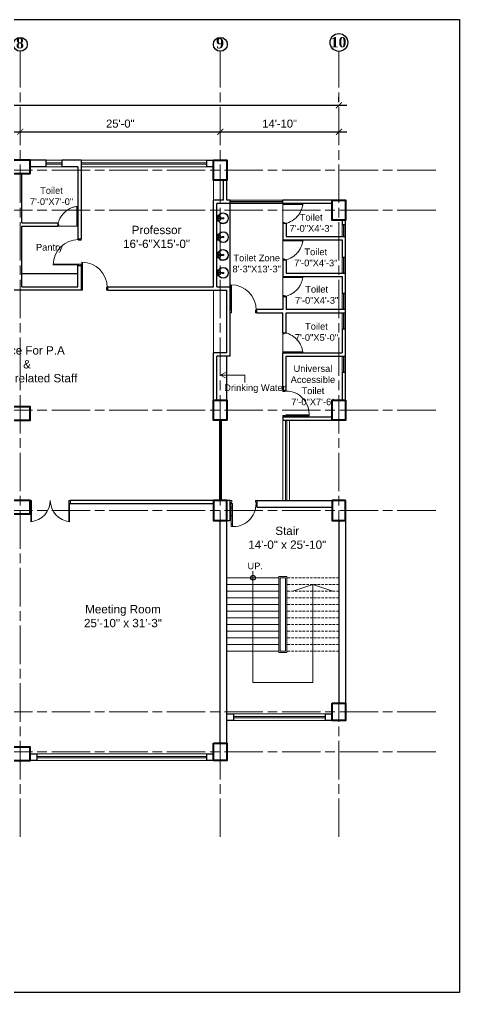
# Model space of a CAD drawing. Header units: inches. Extents: x -12 to 20935469, y -1604 to 24729220.
# Drawn here: x 20933378 to 20934038, y 24716552 to 24718011 of the extents above; entities that cross this region are included whole.
import ezdxf

# ---------------------------------------------------------------- set-up
doc = ezdxf.new("R2010")
doc.units = ezdxf.units.IN
doc.header["$LTSCALE"] = 0.03
doc.header["$MEASUREMENT"] = 0
doc.header["$PDMODE"] = 32
doc.header["$PDSIZE"] = 15
doc.linetypes.add('ACAD_ISO08W100', pattern=[36, 24, -3, 6, -3])
doc.linetypes.add('DASHED2', pattern=[0.375, 0.25, -0.125])
for name, color, linetype, lineweight in [('column', 1, 'Continuous', 40), ('Dim Line', 252, 'Continuous', 13), ('Door', 7, 'Continuous', 18), ('Gas', 21, 'Continuous', 5), ('Glass Line', 252, 'Continuous', 9), ('Grid Line', 252, 'Continuous', 18), ('Hatch', 253, 'Continuous', 15), ('Main Wall', 7, 'Continuous', 30), ('RAIL', 23, 'Continuous', 13), ('STAIR', 46, 'Continuous', 15), ('TOILET FIXTURE', 142, 'Continuous', 5), ('wind.', 150, 'Continuous', 20)]:
    doc.layers.add(name, color=color, linetype=linetype, lineweight=lineweight)
doc.layers.add('FUR', color=251, linetype='Continuous')
doc.layers.add('TEXT', color=7, linetype='Continuous')
doc.styles.add('2', font='swisscl.ttf')
doc.styles.add('RomanS', font='arial.ttf', dxfattribs={"height": 12})
doc.styles.get("Standard").update_dxf_attribs({"font": 'timesbd.ttf'})
doc.dimstyles.new('Aec_Arch_I', dxfattribs={"dimscale": 96, "dimtxt": 12, "dimasz": 0.09375, "dimexe": 0.125, "dimexo": 0.125, "dimgap": 0.0625, "dimtad": 1, "dimdec": 0, "dimzin": 3, "dimdsep": 46, "dimlunit": 4, "dimtxsty": 'RomanS', "dimblk1": 'ARCHTICK', "dimblk2": 'ARCHTICK', "dimsah": 1, "dimcen": 0.09375, "dimdle": 0.125, "dimadec": 0, "dimazin": 0, "dimtfac": 0.75, "dimtdec": 0, "dimtmove": 2, "dimatfit": 3, "dimldrblk": 'ARCHTICK', "dimfxl": 1, "dimfrac": 1, "dimtolj": 1, "dimtzin": 0, "dimarcsym": 0})

# ---------------------------------------------------------------- blocks, each defined once
blk = doc.blocks.new('_ArchTick')
at = {"color": 0, "linetype": 'ByBlock', "lineweight": 35, "const_width": 0.15}
blk.add_lwpolyline([(-0.5, -0.5), (0.5, 0.5)], dxfattribs=at)
blk = doc.blocks.new('*D23')
at = {"layer": 'Defpoints', "color": 0, "transparency": 16777216}
for p in [(20832166.8, 24724578.2), (20832473.8, 24724578.2), (20832473.8, 24724578.2)]:
    blk.add_point(p, dxfattribs=at)
at = {"layer": 'Dim Line', "color": 0, "lineweight": -2, "transparency": 16777216}
for p, q in [((20832154.8, 24724578.2), (20832485.8, 24724578.2)), ((20832166.8, 24724566.2), (20832166.8, 24724566.2)), ((20832473.8, 24724566.2), (20832473.8, 24724566.2))]:
    blk.add_line(p, q, dxfattribs=at)
at = {"layer": 'Dim Line', "color": 0, "lineweight": -2, "transparency": 16777216, "xscale": 9, "yscale": 9, "zscale": 9, "rotation": 180}
blk.add_blockref('_ArchTick', (20832166.8, 24724578.2), dxfattribs=at)
at = {"layer": 'Dim Line', "color": 0, "lineweight": -2, "transparency": 16777216, "xscale": 9, "yscale": 9, "zscale": 9}
blk.add_blockref('_ArchTick', (20832473.8, 24724578.2), dxfattribs=at)
at = {"layer": 'Dim Line', "color": 0, "transparency": 16777216, "insert": (20832320.3, 24724590.3), "char_height": 12, "attachment_point": 5, "style": 'RomanS'}
blk.add_mtext('\\A1;25\'-7"', dxfattribs=at)
blk = doc.blocks.new('*D10')
at = {"layer": 'Defpoints', "color": 0, "transparency": 16777216}
for p in [(20832473.8, 24724578.2), (20832773.8, 24724578.2), (20832773.8, 24724578.2)]:
    blk.add_point(p, dxfattribs=at)
at = {"layer": 'Dim Line', "color": 0, "lineweight": -2, "transparency": 16777216}
blk.add_line((20832461.8, 24724578.2), (20832785.8, 24724578.2), dxfattribs=at)
at = {"layer": 'Dim Line', "color": 0, "lineweight": -2, "transparency": 16777216, "xscale": 9, "yscale": 9, "zscale": 9, "rotation": 180}
blk.add_blockref('_ArchTick', (20832473.8, 24724578.2), dxfattribs=at)
at = {"layer": 'Dim Line', "color": 0, "lineweight": -2, "transparency": 16777216, "xscale": 9, "yscale": 9, "zscale": 9}
blk.add_blockref('_ArchTick', (20832773.8, 24724578.2), dxfattribs=at)
at = {"layer": 'Dim Line', "color": 0, "transparency": 16777216, "insert": (20832623.8, 24724590.3), "char_height": 12, "attachment_point": 5, "style": 'RomanS'}
blk.add_mtext('\\A1;25\'-0"', dxfattribs=at)
blk = doc.blocks.new('*D11')
at = {"layer": 'Defpoints', "color": 0, "transparency": 16777216}
for p in [(20832773.8, 24724578.2), (20832951.8, 24724578.2), (20832951.8, 24724578.2)]:
    blk.add_point(p, dxfattribs=at)
at = {"layer": 'Dim Line', "color": 0, "lineweight": -2, "transparency": 16777216}
for p, q in [((20832761.8, 24724578.2), (20832963.8, 24724578.2)), ((20832951.8, 24724566.2), (20832951.8, 24724566.2))]:
    blk.add_line(p, q, dxfattribs=at)
at = {"layer": 'Dim Line', "color": 0, "lineweight": -2, "transparency": 16777216, "xscale": 9, "yscale": 9, "zscale": 9, "rotation": 180}
blk.add_blockref('_ArchTick', (20832773.8, 24724578.2), dxfattribs=at)
at = {"layer": 'Dim Line', "color": 0, "lineweight": -2, "transparency": 16777216, "xscale": 9, "yscale": 9, "zscale": 9}
blk.add_blockref('_ArchTick', (20832951.8, 24724578.2), dxfattribs=at)
at = {"layer": 'Dim Line', "color": 0, "transparency": 16777216, "insert": (20832862.8, 24724590.3), "char_height": 12, "attachment_point": 5, "style": 'RomanS'}
blk.add_mtext('\\A1;14\'-10"', dxfattribs=at)
blk = doc.blocks.new('*D13')
at = {"layer": 'Defpoints', "color": 0, "transparency": 16777216}
for p in [(20830948.3, 24724610.7), (20832951.8, 24724617.8), (20832951.8, 24724610.7)]:
    blk.add_point(p, dxfattribs=at)
at = {"layer": 'Dim Line', "color": 0, "lineweight": -2, "transparency": 16777216}
for p, q in [((20830948.3, 24724622.7), (20830948.3, 24724629.8)), ((20832951.8, 24724622.7), (20832951.8, 24724629.8)), ((20830936.3, 24724617.8), (20832963.8, 24724617.8))]:
    blk.add_line(p, q, dxfattribs=at)
at = {"layer": 'Dim Line', "color": 0, "lineweight": -2, "transparency": 16777216, "xscale": 9, "yscale": 9, "zscale": 9, "rotation": 180}
blk.add_blockref('_ArchTick', (20830948.3, 24724617.8), dxfattribs=at)
at = {"layer": 'Dim Line', "color": 0, "lineweight": -2, "transparency": 16777216, "xscale": 9, "yscale": 9, "zscale": 9}
blk.add_blockref('_ArchTick', (20832951.8, 24724617.8), dxfattribs=at)
at = {"layer": 'Dim Line', "color": 0, "transparency": 16777216, "insert": (20831950, 24724629.9), "char_height": 12, "attachment_point": 5, "style": 'RomanS'}
blk.add_mtext('\\A1;166\'-11"', dxfattribs=at)
blk = doc.blocks.new('Door_45')
at = {"layer": 'Door'}
for p, q in [((1.5, 5), (1.5, 44)), ((1.5, 40), (2.2, 40)), ((2.2, 40), (2.2, 39.5)), ((2.2, 39.5), (2.7, 39.5)), ((2.7, 39.5), (2.7, 40)), ((2.7, 40), (3.5, 40)), ((3.5, 44), (3.5, 5)), ((1.5, 25.8), (2.2, 25.8)), ((2.2, 25.8), (2.2, 25.3)), ((2.2, 25.3), (2.7, 25.3)), ((2.7, 25.8), (3.5, 25.8)), ((2.7, 25.3), (2.7, 25.8)), ((0, 0), (0, 5)), ((0, 5), (1.5, 5)), ((1.5, 12.6), (2.2, 12.6)), ((3.5, 5), (1.5, 5)), ((1.5, 5), (1.5, 3)), ((1.5, 3), (2.5, 3)), ((2.2, 12.6), (2.2, 13.1)), ((2.2, 13.1), (2.7, 13.1)), ((2.5, 3), (2.5, 0)), ((2.7, 13.1), (2.7, 12.6)), ((2.7, 12.6), (3.5, 12.6)), ((42.5, 3), (42.5, 0)), ((43.5, 3), (42.5, 3)), ((45, 5), (43.5, 5)), ((43.5, 5), (43.5, 3)), ((45, 0), (45, 5)), ((2.5, 0), (0, 0)), ((42.5, 0), (45, 0))]:
    blk.add_line(p, q, dxfattribs=at)
blk.add_arc((4.7, 5.3), 38.8, 359.6233, 94.6685, dxfattribs=at)
blk = doc.blocks.new('sssss-flat-876')
at = {"layer": 'Door', "linetype": 'Continuous', "ltscale": 3}
blk.add_line((3666.5, 84027.2), (3666.5, 84055.7), dxfattribs=at)
at = {"layer": 'Door', "linetype": 'Continuous', "ltscale": 3, "extrusion": (-7.21527e-09, -3.35624e-18, 1), "elevation": 0}
for points in [[(3666.5, 84057.2), (3666.5, 84055.7), (3668.4, 84055.7), (3668.4, 84056.5), (3670.2, 84056.5), (3670.2, 84057.2)], [(3668.4, 84055.7), (3696.2, 84055.7), (3696.2, 84056.5), (3668.4, 84056.5)]]:
    blk.add_lwpolyline(points, close=True, dxfattribs=at)
at = {"layer": 'Door', "linetype": 'Continuous', "ltscale": 3, "flags": 128}
blk.add_lwpolyline([(3670.2, 84027.2, 0.04096), (3675.5, 84028.9, 0.082496), (3684.9, 84034.8, 0.052187), (3689.7, 84040, 0.043988), (3692.9, 84045, 0.036571), (3694.8, 84049.6, 0.034751), (3695.9, 84054.2, 0.011435), (3696.2, 84055.7)], format="xyb", dxfattribs=at)
at = {"layer": 'Door', "linetype": 'Continuous', "ltscale": 3}
blk.add_lwpolyline([(3666.5, 84027.2), (3666.5, 84028.7), (3668.4, 84028.7), (3668.4, 84027.9), (3670.2, 84027.9), (3670.2, 84027.2)], close=True, dxfattribs=at)
blk = doc.blocks.new('$D40')
at = {"layer": 'Door'}
for p, q in [((1, 4), (1, 42)), ((2, 0), (2, 42)), ((1, 5), (0, 5)), ((2, 0), (0, 0)), ((2, 4), (1, 4)), ((39, 4), (38, 4)), ((38, 4), (38, 0)), ((40, 0), (38, 0)), ((40, 5), (39, 5)), ((39, 5), (39, 4))]:
    blk.add_line(p, q, dxfattribs=at)
blk.add_arc((1, 4), 38, 0, 90, dxfattribs=at)
blk = doc.blocks.new('A$C36295410')
at = {"layer": 'Door'}
for p, q in [((1, 4), (1, 32)), ((2, 0), (2, 32)), ((58, 0), (58, 32)), ((59, 4), (59, 32)), ((1, 5), (0, 5)), ((2, 4), (1, 4)), ((58, 4), (59, 4)), ((59, 5), (60, 5)), ((2, 0), (0, 0)), ((58, 0), (60, 0))]:
    blk.add_line(p, q, dxfattribs=at)
for centre, start, end in [((-2.5, -0.3), 0.5906, 83.7783), ((62.5, -0.3), 96.2217, 179.4094)]:
    blk.add_arc(centre, 32.5, start, end, dxfattribs=at)
blk = doc.blocks.new('7-flat-72')
at = {"layer": 'Glass Line', "color": 8, "ltscale": 20}
for p, q in [((-64478.7, 376960.5), (-64480.3, 376960.5)), ((-64480.3, 376959.5), (-64480.3, 376960.5)), ((-64480.3, 376959.5), (-64480.3, 376960.5)), ((-64478.7, 376959.5), (-64480.3, 376959.5)), ((-64480.3, 376959.1), (-64480.3, 376959.4)), ((-64478.7, 376959.4), (-64480.3, 376959.4)), ((-64478.7, 376959.1), (-64480.3, 376959.1)), ((-64480.2, 376959.4), (-64480.2, 376959.5)), ((-64480.1, 376959.5), (-64480.1, 376960.5)), ((-64479.9, 376959.5), (-64479.9, 376960.5)), ((-64479.5, 376959.5), (-64479.5, 376960.5)), ((-64479.1, 376959.5), (-64479.1, 376960.5)), ((-64478.9, 376959.5), (-64478.9, 376960.5)), ((-64478.9, 376959.4), (-64478.9, 376959.5)), ((-64478.8, 376959.5), (-64478.8, 376960.5)), ((-64478.7, 376959.5), (-64478.7, 376960.5)), ((-64478.7, 376959.1), (-64478.7, 376959.4)), ((-64475.1, 376959.4), (-64476.9, 376959.4)), ((-64476.9, 376959.1), (-64476.9, 376959.4)), ((-64475.1, 376959.1), (-64476.9, 376959.1)), ((-64476.6, 376959.4), (-64476.6, 376966.6)), ((-64475.5, 376966.6), (-64476.6, 376966.6)), ((-64475.5, 376959.4), (-64475.5, 376966.6)), ((-64475.1, 376959.1), (-64475.1, 376959.4)), ((-64473.3, 376960.5), (-64471.7, 376960.5)), ((-64473.3, 376959.5), (-64473.3, 376960.5)), ((-64473.3, 376959.5), (-64473.3, 376960.5)), ((-64473.3, 376959.5), (-64471.7, 376959.5)), ((-64473.3, 376959.1), (-64473.3, 376959.4)), ((-64473.3, 376959.4), (-64471.7, 376959.4)), ((-64473.3, 376959.1), (-64471.7, 376959.1)), ((-64473.1, 376959.5), (-64473.1, 376960.5)), ((-64473.1, 376959.4), (-64473.1, 376959.5)), ((-64472.9, 376959.5), (-64472.9, 376960.5)), ((-64472.5, 376959.5), (-64472.5, 376960.5)), ((-64472.1, 376959.5), (-64472.1, 376960.5)), ((-64471.9, 376959.5), (-64471.9, 376960.5)), ((-64471.9, 376959.4), (-64471.9, 376959.5)), ((-64471.8, 376959.5), (-64471.8, 376960.5)), ((-64471.7, 376959.5), (-64471.7, 376960.5)), ((-64471.7, 376959.1), (-64471.7, 376959.4))]:
    blk.add_line(p, q, dxfattribs=at)
blk.add_circle((-64476, 376968.4, 0), 1.08, dxfattribs=at)
for radius, start, end in [(8.1, 273.8334, 266.1883), (7.55, 274.115, 265.9068)]:
    blk.add_arc((-64476, 376968.4, 0), radius, start, end, dxfattribs=at)
blk = doc.blocks.new('SFSFSFS-flat-72')
at = {"layer": 'TOILET FIXTURE', "ltscale": 0.2}
blk.add_lwpolyline([(-3918.5, -3608.1), (-3918.5, -3602.7), (-3923.9, -3602.7), (-3923.9, -3608.1)], close=True, dxfattribs=at)
at = {"layer": 'TOILET FIXTURE', "ltscale": 20}
blk.add_blockref('7-flat-72', (60554.8, -380567.2), dxfattribs=at)
blk = doc.blocks.new('fff')
at = {"layer": 'Grid Line', "color": 252, "linetype": 'ACAD_ISO08W100', "lineweight": 9, "ltscale": 80, "true_color": 0x939598}
for p, q in [((20832473.8, 24723521.1), (20832473.8, 24724698.8)), ((20832773.8, 24723521.1), (20832773.8, 24724698.8)), ((20832951.8, 24723521.1), (20832951.8, 24724698.8)), ((20833096.9, 24724520.6), (20830726.1, 24724520.6)), ((20833096.9, 24724460.6), (20830726.1, 24724460.6)), ((20833096.9, 24724160.7), (20830726.1, 24724160.7)), ((20833096.9, 24724010.7), (20830726.1, 24724010.7)), ((20833096.9, 24723708.7), (20830726.1, 24723708.7)), ((20833096.9, 24723648.8), (20830726.1, 24723648.8))]:
    blk.add_line(p, q, dxfattribs=at)
at = {"layer": 'Dim Line'}
for base, p1, p2, picture, middle in [((20832951.7523, 24724617.8128), (20830948.3088, 24724610.7482), (20832951.7523, 24724610.7482), '*D13', (20831950.0306, 24724629.9397)), ((20832473.8, 24724578.2), (20832166.8, 24724578.2), (20832473.8, 24724578.2), '*D23', (20832320.3, 24724590.3)), ((20832773.8, 24724578.2), (20832473.8, 24724578.2), (20832773.8, 24724578.2), '*D10', (20832623.8, 24724590.3)), ((20832951.8, 24724578.2), (20832773.8, 24724578.2), (20832951.8, 24724578.2), '*D11', (20832862.8, 24724590.3))]:
    dim = blk.add_linear_dim(base=base, p1=p1, p2=p2, dimstyle='Aec_Arch_I', dxfattribs=at)
    dim.commit()
    dim.dimension.update_dxf_attribs({"geometry": picture, "text_midpoint": middle})

msp = doc.modelspace()

# ---------------------------------------------------------------- linework, layer by layer
for p, q in [((20933693.8, 24717609.8), (20933693.8, 24717734.7)), ((20933866.7, 24717739.7), (20933866.7, 24717739.7)), ((20933381.3, 24717629.7), (20933465.3, 24717629.7)), ((20933688.8, 24717439.8), (20933688.8, 24717505.9)), ((20933777.8, 24717415), (20933772.8, 24717415))]:
    msp.add_line(p, q)
msp.add_circle((20933727.8, 24717173.8), 3.61)
at = {"layer": 'column', "lineweight": 40, "ltscale": 20}
for points in [[(20933363.8, 24717799.7), (20933363.8, 24717779.7), (20933393.8, 24717779.7), (20933393.8, 24717799.7)], [(20933668.8, 24717799.7), (20933688.8, 24717799.7), (20933688.8, 24717769.7), (20933668.8, 24717769.7)], [(20933846.7, 24717739.7), (20933866.7, 24717739.7), (20933866.7, 24717709.7), (20933846.7, 24717709.7)], [(20933668.8, 24717439.8), (20933688.8, 24717439.8), (20933688.8, 24717409.8), (20933668.8, 24717409.8)], [(20933846.7, 24717439.8), (20933866.7, 24717439.8), (20933866.7, 24717409.8), (20933846.7, 24717409.8)], [(20933363.8, 24717429.8), (20933363.8, 24717409.8), (20933393.8, 24717409.8), (20933393.8, 24717429.8)], [(20933363.8, 24717289.7), (20933363.8, 24717269.7), (20933393.8, 24717269.7), (20933393.8, 24717289.7)], [(20933688.8, 24717289.7), (20933668.8, 24717289.7), (20933668.8, 24717259.7), (20933688.8, 24717259.7)], [(20933866.8, 24717289.7), (20933846.8, 24717289.7), (20933846.8, 24717259.7), (20933866.8, 24717259.7)], [(20933846.8, 24716985.7), (20933866.8, 24716985.7), (20933866.8, 24716959.7), (20933846.8, 24716959.7)], [(20933668.8, 24716925.7), (20933688.8, 24716925.7), (20933688.8, 24716899.7), (20933668.8, 24716899.7)], [(20933363.8, 24716919.7), (20933363.8, 24716899.7), (20933393.8, 24716899.7), (20933393.8, 24716919.7)]]:
    msp.add_lwpolyline(points, close=True, dxfattribs=at)
at = {"layer": 'Defpoints'}
msp.add_lwpolyline([(20931598.8, 24718010.6), (20934037.6, 24718010.6), (20934037.6, 24716552.1), (20931598.8, 24716552.1)], close=True, dxfattribs=at)
at = {"layer": 'Gas', "color": 0, "lineweight": 5}
for points in [[(20933766.8, 24717175.8), (20933778.8, 24717175.8), (20933778.8, 24717061.8), (20933766.8, 24717061.8)], [(20933768.8, 24717173.8), (20933776.8, 24717173.8), (20933776.8, 24717063.8), (20933768.8, 24717063.8)]]:
    msp.add_lwpolyline(points, close=True, dxfattribs=at)
at = {"layer": 'Hatch'}
msp.add_line((20933668.8, 24717739.7), (20933668.8, 24717769.7), dxfattribs=at)
at = {"layer": 'Hatch', "lineweight": 5}
msp.add_line((20933668.8, 24717510.9), (20933668.8, 24717604.8), dxfattribs=at)
at = {"layer": 'Main Wall', "lineweight": 30}
for p, q in [((20933417.5, 24717799.7), (20933393.8, 24717799.7)), ((20933417.5, 24717789.7), (20933417.5, 24717799.7)), ((20933470.3, 24717799.7), (20933441.5, 24717799.7)), ((20933441.5, 24717789.7), (20933441.5, 24717799.7)), ((20933470.3, 24717799.7), (20933470.3, 24717681.7)), ((20933658.8, 24717799.7), (20933668.8, 24717799.7)), ((20933658.8, 24717789.7), (20933658.8, 24717799.7)), ((20933417.5, 24717789.7), (20933393.8, 24717789.7)), ((20933465.3, 24717789.7), (20933441.5, 24717789.7)), ((20933465.3, 24717789.7), (20933465.3, 24717681.7)), ((20933668.8, 24717789.7), (20933658.8, 24717789.7)), ((20933381.3, 24717705.7), (20933381.3, 24717779.7)), ((20933683.8, 24717739.7), (20933683.8, 24717769.7)), ((20933688.8, 24717739.7), (20933688.8, 24717769.7)), ((20933668.8, 24717609.8), (20933668.8, 24717739.7)), ((20933683.8, 24717739.7), (20933668.8, 24717739.7)), ((20933673.8, 24717609.8), (20933673.8, 24717734.7)), ((20933693.8, 24717734.7), (20933673.8, 24717734.7)), ((20933693.8, 24717739.7), (20933688.8, 24717739.7)), ((20933693.8, 24717734.7), (20933693.8, 24717739.7)), ((20933846.7, 24717739.7), (20933772.8, 24717739.7)), ((20933772.8, 24717734.7), (20933772.8, 24717739.7)), ((20933846.7, 24717734.7), (20933772.8, 24717734.7)), ((20933381.3, 24717705.7), (20933435.3, 24717705.7)), ((20933381.3, 24717700.7), (20933435.3, 24717700.7)), ((20933381.3, 24717609.7), (20933381.3, 24717700.7)), ((20933435.3, 24717705.7), (20933435.3, 24717700.7)), ((20933777.8, 24717704.7), (20933772.8, 24717704.7)), ((20933777.8, 24717704.7), (20933777.8, 24717685.1)), ((20933866.7, 24717703.1), (20933866.7, 24717709.7)), ((20933777.8, 24717685.1), (20933866.7, 24717685.1)), ((20933866.7, 24717654.5), (20933866.7, 24717685.1)), ((20933465.3, 24717681.7), (20933470.3, 24717681.7)), ((20933772.8, 24717680.1), (20933861.7, 24717680.1)), ((20933465.3, 24717609.7), (20933465.3, 24717641.7)), ((20933465.3, 24717641.7), (20933470.3, 24717641.7)), ((20933470.3, 24717641.7), (20933470.3, 24717604.7)), ((20933772.8, 24717650.1), (20933777.8, 24717650.1)), ((20933777.8, 24717650.1), (20933777.8, 24717630.5)), ((20933772.8, 24717625.5), (20933861.7, 24717625.5)), ((20933777.8, 24717630.5), (20933866.7, 24717630.5)), ((20933861.7, 24717625.5), (20933861.7, 24717599.9)), ((20933866.7, 24717599.9), (20933866.7, 24717630.5)), ((20933381.3, 24717609.7), (20933465.3, 24717609.7)), ((20933510.3, 24717609.7), (20933668.8, 24717609.8)), ((20933510.3, 24717604.7), (20933510.3, 24717609.7)), ((20933673.8, 24717609.8), (20933693.8, 24717609.8)), ((20933693.8, 24717575.9), (20933693.8, 24717609.8)), ((20933470.3, 24717604.7), (20933287.3, 24717604.7)), ((20933510.3, 24717604.7), (20933688.8, 24717604.8)), ((20933688.8, 24717510.9), (20933688.8, 24717604.8)), ((20933772.8, 24717595.5), (20933777.8, 24717595.5)), ((20933866.7, 24717599.9), (20933861.7, 24717599.9)), ((20933693.8, 24717505.9), (20933693.8, 24717575.9)), ((20933733.8, 24717570.9), (20933733.8, 24717575.9)), ((20933733.8, 24717570.9), (20933772.8, 24717570.9)), ((20933772.8, 24717540.9), (20933772.8, 24717570.9)), ((20933866.7, 24717575.9), (20933777.8, 24717575.9)), ((20933777.8, 24717570.9), (20933866.7, 24717570.9)), ((20933777.8, 24717540.9), (20933777.8, 24717570.9)), ((20933866.7, 24717570.9), (20933866.7, 24717575.9)), ((20933772.8, 24717540.9), (20933777.8, 24717540.9)), ((20933861.7, 24717546.9), (20933866.7, 24717546.9)), ((20933861.7, 24717546.9), (20933861.7, 24717510.9)), ((20933866.7, 24717505.9), (20933866.7, 24717546.9)), ((20933668.8, 24717439.8), (20933668.8, 24717510.9)), ((20933688.8, 24717510.9), (20933668.8, 24717510.9)), ((20933772.8, 24717455), (20933772.8, 24717510.9)), ((20933772.8, 24717510.9), (20933861.7, 24717510.9)), ((20933673.8, 24717439.8), (20933673.8, 24717505.9)), ((20933693.8, 24717505.9), (20933673.8, 24717505.9)), ((20933777.8, 24717455), (20933777.8, 24717505.9)), ((20933777.8, 24717505.9), (20933866.7, 24717505.9)), ((20933861.7, 24717481.9), (20933861.7, 24717439.8)), ((20933861.7, 24717481.9), (20933866.7, 24717481.9)), ((20933866.7, 24717439.8), (20933866.7, 24717481.9)), ((20933772.8, 24717455), (20933777.8, 24717455)), ((20933772.8, 24717415), (20933846.7, 24717415)), ((20933772.8, 24717415), (20933772.8, 24717410)), ((20933772.8, 24717410), (20933846.7, 24717410)), ((20933668.8, 24717289.7), (20933453.8, 24717289.7)), ((20933453.8, 24717289.7), (20933453.8, 24717284.7)), ((20933668.8, 24717289.7), (20933668.8, 24717284.7)), ((20933678.8, 24717289.7), (20933688.8, 24717289.7)), ((20933693.8, 24717289.7), (20933688.8, 24717289.7)), ((20933693.8, 24717259.7), (20933693.8, 24717289.7)), ((20933733.8, 24717289.7), (20933846.8, 24717289.7)), ((20933733.8, 24717289.7), (20933733.8, 24717279.7)), ((20933668.8, 24717284.7), (20933453.8, 24717284.7)), ((20933733.8, 24717279.7), (20933846.8, 24717279.7)), ((20933678.8, 24716925.7), (20933678.8, 24717259.7)), ((20933688.8, 24716925.7), (20933688.8, 24717259.7)), ((20933688.8, 24717259.7), (20933693.8, 24717259.7)), ((20933856.8, 24717259.7), (20933856.8, 24716985.7)), ((20933866.8, 24717259.7), (20933866.8, 24716985.7)), ((20933698.8, 24716969.8), (20933698.8, 24716959.8))]:
    msp.add_line(p, q, dxfattribs=at)
for points in [[(20933772.8, 24717704.7), (20933772.8, 24717680.1)], [(20933861.7, 24717709.7), (20933861.7, 24717703.1)], [(20933861.7, 24717703.1), (20933866.7, 24717703.1)], [(20933861.7, 24717680.1), (20933861.7, 24717654.5)], [(20933861.7, 24717654.5), (20933866.7, 24717654.5)], [(20933772.8, 24717650.1), (20933772.8, 24717625.5)], [(20933772.8, 24717595.5), (20933772.8, 24717575.9)], [(20933777.8, 24717595.5), (20933777.8, 24717575.9)], [(20933772.8, 24717575.9), (20933733.8, 24717575.9)], [(20933698.8, 24716959.8), (20933688.8, 24716959.8), (20933688.8, 24716969.8), (20933698.8, 24716969.8)], [(20933846.7, 24716959.8), (20933836.7, 24716959.8), (20933836.7, 24716969.8), (20933846.7, 24716969.8)], [(20933393.8, 24716909.8), (20933403.8, 24716909.8), (20933403.8, 24716899.8), (20933393.8, 24716899.8)], [(20933668.8, 24716899.8), (20933658.8, 24716899.8), (20933658.8, 24716909.8), (20933668.8, 24716909.8)]]:
    msp.add_lwpolyline(points, dxfattribs=at)
at = {"layer": 'RAIL', "lineweight": 9}
for p, q in [((20933727.8, 24717183.5), (20933727.8, 24717016.8)), ((20933787.8, 24717153.8), (20933817.8, 24717163.8)), ((20933817.8, 24717016.8), (20933817.8, 24717163.8)), ((20933817.8, 24717163.8), (20933847.8, 24717153.8)), ((20933688.8, 24717153.8), (20933766.8, 24717153.8)), ((20933727.8, 24717016.8), (20933817.8, 24717016.8))]:
    msp.add_line(p, q, dxfattribs=at)
at = {"layer": 'STAIR', "color": 253, "lineweight": 5}
for p, q in [((20933679.2, 24717477.5), (20933686.5, 24717481.6)), ((20933679.2, 24717477.5), (20933715.4, 24717477.5)), ((20933679.2, 24717477.5), (20933686.5, 24717473.5)), ((20933715.4, 24717477.5), (20933715.4, 24717466.3))]:
    msp.add_line(p, q, dxfattribs=at)
at = {"layer": 'STAIR', "color": 32, "lineweight": 5}
for p, q in [((20933766.8, 24717173.8), (20933688.8, 24717173.8)), ((20933766.8, 24717163.8), (20933688.8, 24717163.8)), ((20933748.8, 24717153.8), (20933688.8, 24717153.8)), ((20933766.8, 24717143.8), (20933688.8, 24717143.8)), ((20933766.8, 24717133.8), (20933688.8, 24717133.8)), ((20933766.8, 24717123.8), (20933688.8, 24717123.8)), ((20933766.8, 24717113.8), (20933688.8, 24717113.8)), ((20933766.8, 24717103.8), (20933688.8, 24717103.8)), ((20933766.8, 24717093.8), (20933688.8, 24717093.8)), ((20933766.8, 24717083.8), (20933688.8, 24717083.8)), ((20933766.8, 24717073.8), (20933688.8, 24717073.8)), ((20933766.8, 24717063.8), (20933688.8, 24717063.8))]:
    msp.add_line(p, q, dxfattribs=at)
at = {"layer": 'STAIR', "color": 32, "linetype": 'DASHED2', "lineweight": 5, "ltscale": 500}
for p, q in [((20933856.7, 24717173.8), (20933778.8, 24717173.8)), ((20933856.7, 24717163.8), (20933778.8, 24717163.8)), ((20933856.7, 24717153.8), (20933778.8, 24717153.8)), ((20933856.7, 24717143.8), (20933778.8, 24717143.8)), ((20933856.7, 24717133.8), (20933778.8, 24717133.8)), ((20933856.7, 24717123.8), (20933778.8, 24717123.8)), ((20933856.7, 24717113.8), (20933778.8, 24717113.8)), ((20933856.7, 24717103.8), (20933778.8, 24717103.8)), ((20933856.7, 24717093.8), (20933778.8, 24717093.8)), ((20933856.7, 24717083.8), (20933778.8, 24717083.8)), ((20933856.7, 24717073.8), (20933778.8, 24717073.8)), ((20933856.7, 24717063.8), (20933778.8, 24717063.8))]:
    msp.add_line(p, q, dxfattribs=at)
at = {"layer": 'TEXT'}
for centre, radius in [((20933856.7, 24717976.1), 13.3), ((20933378.8, 24717973.3), 10.4), ((20933678.8, 24717973.3), 10.4)]:
    msp.add_circle(centre, radius, dxfattribs=at)
at = {"layer": 'wind.', "lineweight": 5}
for p, q in [((20933417.5, 24717799.7), (20933441.5, 24717799.7)), ((20933470.3, 24717799.7), (20933658.8, 24717799.7)), ((20933417.5, 24717795.7), (20933441.5, 24717795.7)), ((20933417.5, 24717793.7), (20933441.5, 24717793.7)), ((20933417.5, 24717789.7), (20933441.5, 24717789.7)), ((20933470.3, 24717795.7), (20933658.8, 24717795.8)), ((20933470.3, 24717793.7), (20933658.8, 24717793.8)), ((20933470.3, 24717789.7), (20933658.8, 24717789.7)), ((20933772.8, 24717739.7), (20933693.8, 24717739.7)), ((20933772.8, 24717737.7), (20933693.8, 24717737.7)), ((20933772.8, 24717736.7), (20933693.8, 24717736.7)), ((20933772.8, 24717734.7), (20933693.8, 24717734.7)), ((20933861.7, 24717685.1), (20933861.7, 24717703.1)), ((20933863.7, 24717685.1), (20933863.7, 24717703.1)), ((20933864.7, 24717685.1), (20933864.7, 24717703.1)), ((20933866.7, 24717685.1), (20933866.7, 24717703.1)), ((20933861.7, 24717630.5), (20933861.7, 24717654.5)), ((20933863.7, 24717630.5), (20933863.7, 24717654.5)), ((20933864.7, 24717630.5), (20933864.7, 24717654.5)), ((20933866.7, 24717630.5), (20933866.7, 24717654.5)), ((20933861.7, 24717575.9), (20933861.7, 24717599.9)), ((20933863.7, 24717575.9), (20933863.7, 24717599.9)), ((20933864.7, 24717575.9), (20933864.7, 24717599.9)), ((20933866.7, 24717575.9), (20933866.7, 24717599.9)), ((20933861.7, 24717546.9), (20933861.7, 24717570.9)), ((20933863.7, 24717546.9), (20933863.7, 24717570.9)), ((20933864.7, 24717546.9), (20933864.7, 24717570.9)), ((20933866.7, 24717546.9), (20933866.7, 24717570.9)), ((20933861.7, 24717481.9), (20933861.7, 24717505.9)), ((20933863.7, 24717481.9), (20933863.7, 24717505.9)), ((20933864.7, 24717481.9), (20933864.7, 24717505.9)), ((20933866.7, 24717481.9), (20933866.7, 24717505.9)), ((20933772.8, 24717289.7), (20933772.8, 24717409.8)), ((20933776.8, 24717289.7), (20933776.8, 24717409.8)), ((20933778.8, 24717289.7), (20933778.8, 24717409.8)), ((20933782.8, 24717289.7), (20933782.8, 24717409.8)), ((20933836.7, 24716969.8), (20933698.8, 24716969.8)), ((20933836.7, 24716965.8), (20933698.8, 24716965.8)), ((20933836.7, 24716963.8), (20933698.8, 24716963.8)), ((20933836.7, 24716959.8), (20933698.8, 24716959.8)), ((20933403.8, 24716909.8), (20933658.8, 24716909.8)), ((20933403.8, 24716905.8), (20933658.8, 24716905.8)), ((20933403.8, 24716905.8), (20933658.8, 24716905.8)), ((20933403.8, 24716903.8), (20933658.8, 24716903.8)), ((20933403.8, 24716903.8), (20933658.8, 24716903.8)), ((20933403.8, 24716899.8), (20933658.8, 24716899.8))]:
    msp.add_line(p, q, dxfattribs=at)
at = {"layer": 'wind.'}
for p, q in [((20933677.6, 24717289.7), (20933677.6, 24717409.8)), ((20933680.6, 24717289.7), (20933680.6, 24717409.8))]:
    msp.add_line(p, q, dxfattribs=at)
for points in [[(20933680.2, 24717409.4), (20933680.2, 24717347.6), (20933679.3, 24717347.6), (20933679.3, 24717409.4)], [(20933679, 24717290.2), (20933679, 24717352), (20933678, 24717352), (20933678, 24717290.2)]]:
    msp.add_lwpolyline(points, close=True, dxfattribs=at)

# ---------------------------------------------------------------- block references
msp.add_blockref('fff', (100905, -6735.9))
at = {"layer": 'Door', "ltscale": 20}
for p in [(20930106.3, 24633677.5), (20930106.3, 24633622.9), (20930106.3, 24633568.3)]:
    msp.add_blockref('sssss-flat-876', p, dxfattribs=at)
at = {"layer": 'Door'}
msp.add_blockref('$D40', (20933693.8, 24717570.9), dxfattribs=at)
at = {"layer": 'Door', "ltscale": 20, "xscale": -1, "rotation": 180}
msp.add_blockref('sssss-flat-876', (20930106.3, 24801568.1), dxfattribs=at)
at = {"layer": 'Door', "color": 250, "ltscale": 20, "xscale": -0.8888888888759539, "yscale": 0.8888888888759539, "zscale": 0.8888888888759539}
for p, rotation in [((20933772.8, 24717415), 270), ((20933693.8, 24717289.6), 180)]:
    msp.add_blockref('Door_45', p, dxfattribs=dict(at, rotation=rotation))
at = {"layer": 'FUR', "xscale": -1, "rotation": 180}
msp.add_blockref('A$C36295410', (20933393.8, 24717289.7), dxfattribs=at)
at = {"layer": 'Main Wall', "xscale": -1, "rotation": 270}
msp.add_blockref('sssss-flat-876', (20849408.1, 24714034.2), dxfattribs=at)
at = {"layer": 'Main Wall', "rotation": 90.00000000000001}
msp.add_blockref('$D40', (20933470.3, 24717641.7), dxfattribs=at)
at = {"layer": 'Main Wall'}
msp.add_blockref('$D40', (20933470.3, 24717604.7), dxfattribs=at)
at = {"layer": 'TOILET FIXTURE', "ltscale": 20, "xscale": -1, "rotation": 270}
for p in [(20937281.9, 24721633.8), (20937281.9, 24721605.5), (20937281.9, 24721578.8), (20937281.9, 24721552)]:
    msp.add_blockref('SFSFSFS-flat-72', p, dxfattribs=at)

# ---------------------------------------------------------------- texts
at = {"layer": 'TEXT', "char_height": 15.44, "width": 227.458, "attachment_point": 8, "rotation": 0}
for s, insert in [('\\A1;8', (20933378.3, 24717967)), ('\\A1;9', (20933678.3, 24717967)), ('\\A1;10', (20933856.2, 24717968.6))]:
    msp.add_mtext(s, dxfattribs=dict(at, insert=insert))
at = {"layer": 'TEXT', "color": 30, "lineweight": 5, "ltscale": 20, "attachment_point": 2, "style": '2'}
for s, width, gutter_width, insert, char_height in [('{\\fArial|b0|i0|c0|p34;\\C0;Toilet \\P7\'-0"X7\'-0"}', 104.76, 0.5, (20933425.6, 24717759.2), 10), ('{\\fArial|b0|i0|c0|p34;\\C0;Toilet \\P7\'-0"X4\'-3"}', 104.76, 0.5, (20933815.1, 24717719.1), 10), ('\\pxqc;{\\fArial|b0|i0|c0|p34;\\C0; \\PProfessor\\P\\pq*;16\'-6"X15\'-0"}', 95.614, 0.5, (20933583.2, 24717722.1), 12.476), ('\\pxqc;{\\fArial|b0|i0|c0|p34;\\C0; \\PPantry}', 63.513, 0.5, (20933422.5, 24717690.8), 10), ('{\\fArial|b0|i0|c0|p34;\\C0;Toilet Zone\\P8\'-3"X13\'-3"}', 104.76, 0.5, (20933733.4, 24717658.2), 10), ('{\\fArial|b0|i0|c0|p34;\\C0;Toilet \\P7\'-0"X4\'-3"}', 104.76, 0.5, (20933822, 24717667.3), 10), ('{\\fArial|b0|i0|c0|p34;\\C0;Toilet \\P7\'-0"X4\'-3"}', 104.76, 0.5, (20933823.3, 24717611.2), 10), ('{\\fArial|b0|i0|c0|p34;\\C0;Toilet \\P7\'-0"X5\'-0"}', 104.76, 0.5, (20933823, 24717555.6), 10), ('\\pxqc;{\\fArial|b0|i0|c0|p34;\\C0; \\PSpace For P.A \\P& \\POthers related Staff}', 151.365, 0.5, (20933388.9, 24717541.6), 12.476), ('{\\fArial|b0|i0|c0|p34;\\C0;Universal Accessible Toilet\\P7\'-0"X7\'-6"}', 88.036, 0.35, (20933817.7, 24717492.4), 10), ('\\pxsm1;{\\fArial|b0|i0|c0|p34;\\C0;Drinking Water }', 88.563, 0.282, (20933730.8, 24717463.7), 10), ('\\pxsm1;{\\fArial|b0|i0|c0|p34;\\C0;Stair\\P14\'-0" x 25\'-10"  }', 148.588, 0.282, (20933779.2, 24717250.4), 12.476), ('{\\fArial|b0|i0|c0|p34;\\C0;UP.}', 104.76, 0.5, (20933731.2, 24717196.6), 10), ('\\pxqc;{\\fArial|b0|i0|c0|p34;\\C0;Meeting Room\\P25\'-10" x 31\'-3" }', 149.27, 0.5, (20933532.8, 24717132.9), 12.476)]:
    msp.add_mtext_dynamic_manual_height_columns(s, width=width, gutter_width=gutter_width, heights=[0], dxfattribs=dict(at, insert=insert, char_height=char_height))

doc.saveas('drawing.dxf')
